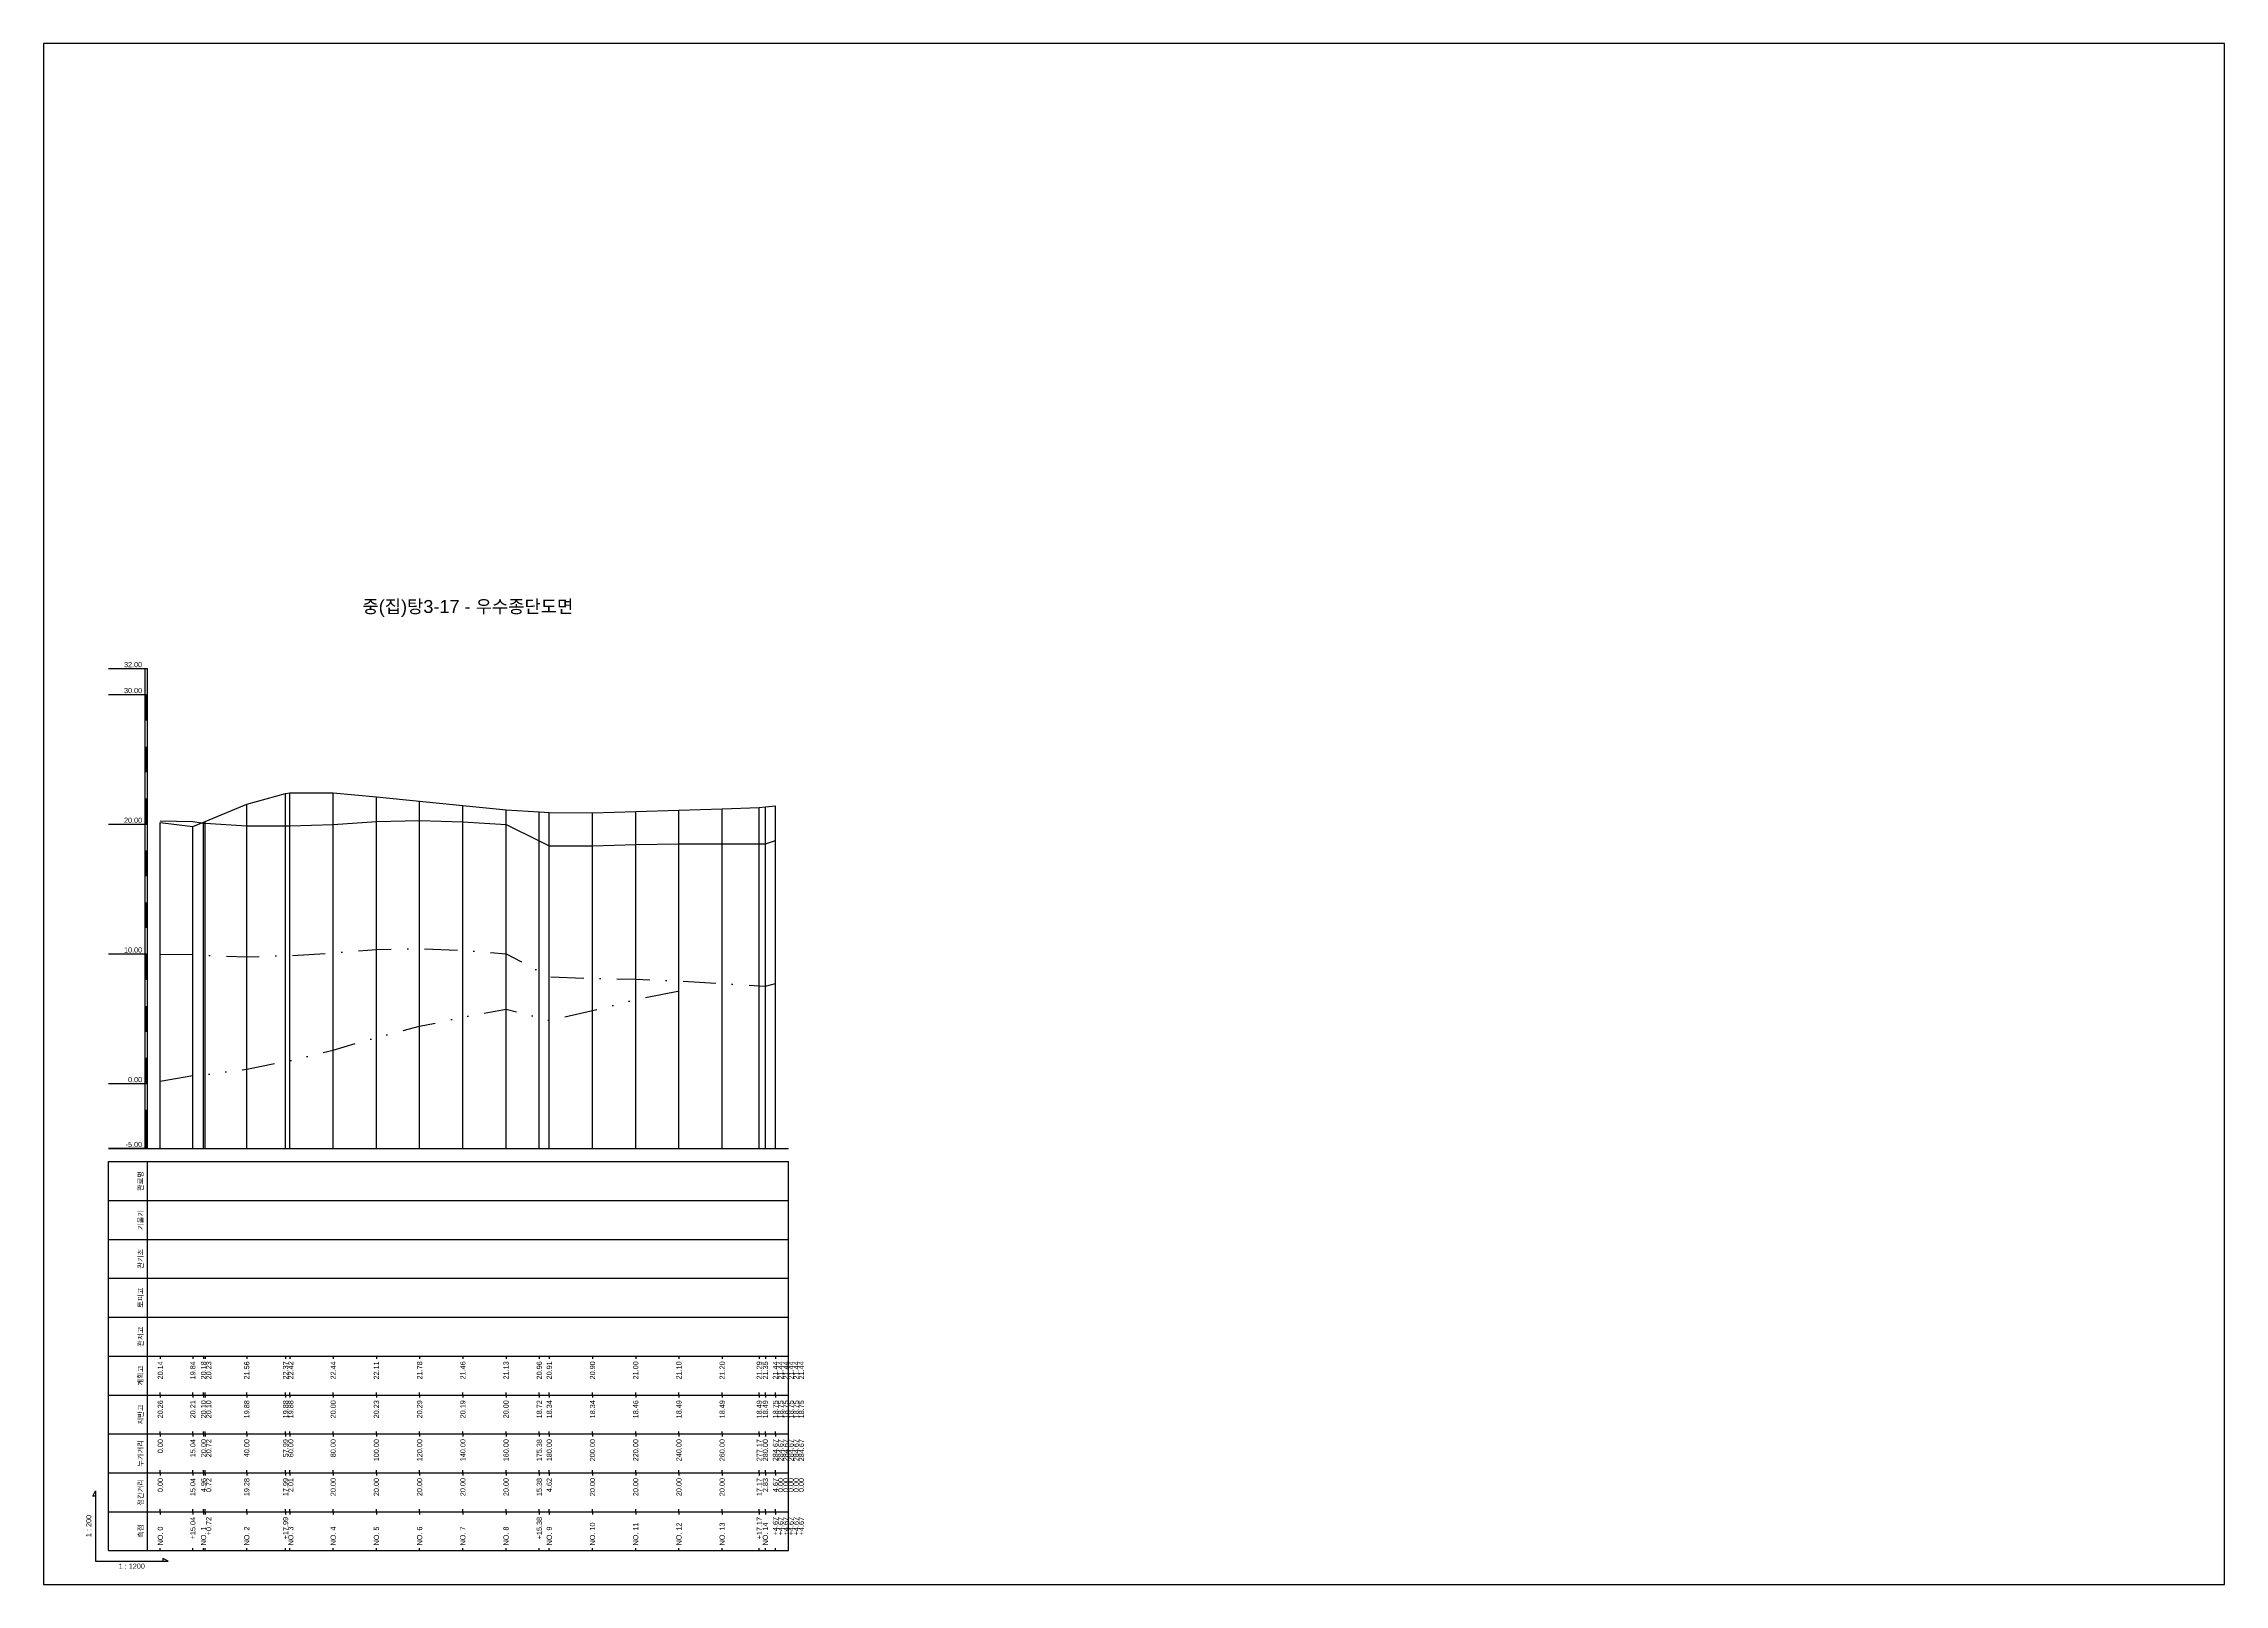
# Model space of a CAD drawing. Header units: millimetres. Extents: x -105495 to 3444, y -108190 to 2013.
# Drawn here: x 20 to 861, y -2576 to -1982 of the extents above; entities that cross this region are included whole.
import ezdxf
from ezdxf.enums import TextEntityAlignment as Align

# ---------------------------------------------------------------- set-up
doc = ezdxf.new("R2010")
doc.units = ezdxf.units.MM
doc.linetypes.add('DASHDOT', pattern=[25.4, 12.7, -6.35, 0, -6.35])
doc.linetypes.add('DIVIDE', pattern=[31.75, 12.7, -6.35, 0, -6.35, 0, -6.35])
for name, color, linetype in [('KZ_종단_계획선', 1, 'Continuous'), ('KZ_종단_노선명', 7, 'Continuous'), ('KZ_종단_도각', 7, 'Continuous'), ('KZ_종단_수직선', 7, 'Continuous'), ('KZ_종단_암선1', 56, 'DASHDOT'), ('KZ_종단_암선2', 4, 'DIVIDE'), ('KZ_종단_지반선', 3, 'Continuous'), ('KZ_종단_테이블문자', 7, 'Continuous'), ('KZ_종단_테이블선', 7, 'Continuous'), ('KZ_종단_폴대', 7, 'Continuous')]:
    doc.layers.add(name, color=color, linetype=linetype)
doc.styles.get("Standard").update_dxf_attribs({"font": 'arial.ttf'})

msp = doc.modelspace()

# ---------------------------------------------------------------- linework, layer by layer
at = {"layer": 'KZ_종단_계획선'}
msp.add_lwpolyline([(65, -2282.29), (77.53, -2283.8), (81.67, -2282.09), (82.27, -2281.84), (98.33, -2275.22), (113.32, -2271.13), (115, -2270.89), (131.67, -2270.8), (148.33, -2272.44), (165, -2274.08), (181.67, -2275.72), (198.33, -2277.36), (211.15, -2278.21), (215, -2278.46), (231.67, -2278.5), (248.33, -2277.99), (265, -2277.49), (281.67, -2276.98), (295.97, -2276.55), (298.33, -2276.27), (302.22, -2275.8), (302.22, -2275.8), (302.22, -2275.8), (302.22, -2275.8), (302.22, -2275.8), (302.22, -2275.8)], dxfattribs=at)
at = {"layer": 'KZ_종단_도각'}
msp.add_lwpolyline([(20, -2576), (861, -2576), (861, -1982), (20, -1982)], close=True, dxfattribs=at)
at = {"layer": 'KZ_종단_수직선'}
for p, q in [((98.33, -2408), (98.33, -2275.22)), ((113.32, -2408), (113.32, -2271.13)), ((115, -2408), (115, -2270.89)), ((131.67, -2408), (131.67, -2270.8)), ((148.33, -2408), (148.33, -2272.44)), ((165, -2408), (165, -2274.08)), ((181.67, -2408), (181.67, -2275.72)), ((198.33, -2408), (198.33, -2277.36)), ((211.15, -2408), (211.15, -2278.21)), ((215, -2408), (215, -2278.46)), ((231.67, -2408), (231.67, -2278.5)), ((248.33, -2408), (248.33, -2277.99)), ((265, -2408), (265, -2277.49)), ((281.67, -2408), (281.67, -2276.98)), ((295.97, -2408), (295.97, -2276.55)), ((298.33, -2408), (298.33, -2276.27)), ((302.22, -2408), (302.22, -2275.8)), ((302.22, -2408), (302.22, -2275.8)), ((302.22, -2408), (302.22, -2275.8)), ((302.22, -2408), (302.22, -2275.8)), ((302.22, -2408), (302.22, -2275.8)), ((302.22, -2408), (302.22, -2275.8)), ((65, -2408), (65, -2282.29)), ((77.53, -2408), (77.53, -2283.8)), ((81.67, -2408), (81.67, -2282.09)), ((82.27, -2408), (82.27, -2281.84))]:
    msp.add_line(p, q, dxfattribs=at)
at = {"layer": 'KZ_종단_암선1', "flags": 128}
msp.add_lwpolyline([(65, -2333.16), (77.53, -2333.05), (81.67, -2333.47), (82.27, -2333.49), (98.33, -2334.07), (113.32, -2333.63), (115, -2333.58), (131.67, -2332.59), (148.33, -2331.26), (165, -2330.9), (181.67, -2331.6), (198.33, -2332.87), (211.15, -2339.66), (215, -2341.7), (231.67, -2342.38), (248.33, -2342.62), (265, -2343.41), (281.67, -2344.41), (295.97, -2345.27), (298.33, -2345.4), (302.22, -2344.3), (302.22, -2344.3), (302.22, -2344.3), (302.22, -2344.3), (302.22, -2344.3), (302.22, -2344.3)], dxfattribs=at)
at = {"layer": 'KZ_종단_암선2', "flags": 128}
msp.add_lwpolyline([(65, -2382), (77.53, -2379.81), (81.67, -2379.53), (82.27, -2379.45), (98.33, -2377.35), (113.32, -2374.4), (115, -2374.06), (131.67, -2370), (148.33, -2365.12), (165, -2360.86), (181.67, -2357.36), (198.33, -2354.23), (211.15, -2357.57), (215, -2358.57), (231.67, -2354.75), (248.33, -2350.58), (265, -2347.15)], dxfattribs=at)
at = {"layer": 'KZ_종단_지반선', "flags": 128}
msp.add_lwpolyline([(65, -2281.68), (77.53, -2281.95), (81.67, -2282.48), (82.27, -2282.52), (98.33, -2283.58), (113.32, -2283.58), (115, -2283.58), (131.67, -2282.99), (148.33, -2281.86), (165, -2281.53), (181.67, -2282.07), (198.33, -2283), (211.15, -2289.39), (215, -2291.31), (231.67, -2291.31), (248.33, -2290.72), (265, -2290.56), (281.67, -2290.56), (295.97, -2290.56), (298.33, -2290.56), (302.22, -2289.24), (302.22, -2289.24), (302.22, -2289.24), (302.22, -2289.24), (302.22, -2289.24), (302.22, -2289.24)], dxfattribs=at)
at = {"layer": 'KZ_종단_테이블선'}
for p, q in [((45, -2408), (307.22, -2408)), ((45, -2428), (45, -2413)), ((45, -2413), (307.22, -2413)), ((60, -2428), (60, -2413)), ((307.22, -2428), (307.22, -2413)), ((45, -2443), (45, -2428)), ((45, -2428), (307.22, -2428)), ((60, -2443), (60, -2428)), ((307.22, -2443), (307.22, -2428)), ((45, -2458), (45, -2443)), ((45, -2443), (307.22, -2443)), ((60, -2458), (60, -2443)), ((307.22, -2458), (307.22, -2443)), ((45, -2473), (45, -2458)), ((45, -2458), (307.22, -2458)), ((60, -2473), (60, -2458)), ((307.22, -2473), (307.22, -2458)), ((45, -2488), (45, -2473)), ((45, -2473), (307.22, -2473)), ((60, -2488), (60, -2473)), ((307.22, -2488), (307.22, -2473)), ((45, -2503), (45, -2488)), ((45, -2488), (307.22, -2488)), ((60, -2503), (60, -2488)), ((65, -2488), (65, -2489)), ((77.53, -2488), (77.53, -2489)), ((81.67, -2488), (81.67, -2489)), ((82.27, -2488), (82.27, -2489)), ((98.33, -2488), (98.33, -2489)), ((113.32, -2488), (113.32, -2489)), ((115, -2488), (115, -2489)), ((131.67, -2488), (131.67, -2489)), ((148.33, -2488), (148.33, -2489)), ((165, -2488), (165, -2489)), ((181.67, -2488), (181.67, -2489)), ((198.33, -2488), (198.33, -2489)), ((211.15, -2488), (211.15, -2489)), ((215, -2488), (215, -2489)), ((231.67, -2488), (231.67, -2489)), ((248.33, -2488), (248.33, -2489)), ((265, -2488), (265, -2489)), ((281.67, -2488), (281.67, -2489)), ((295.97, -2488), (295.97, -2489)), ((298.33, -2488), (298.33, -2489)), ((302.22, -2488), (302.22, -2489)), ((302.22, -2488), (302.22, -2489)), ((302.22, -2488), (302.22, -2489)), ((302.22, -2488), (302.22, -2489)), ((302.22, -2488), (302.22, -2489)), ((302.22, -2488), (302.22, -2489)), ((307.22, -2503), (307.22, -2488)), ((45, -2518), (45, -2503)), ((45, -2503), (307.22, -2503)), ((60, -2518), (60, -2503)), ((65, -2503), (65, -2502)), ((65, -2503), (65, -2504)), ((77.53, -2503), (77.53, -2502)), ((77.53, -2503), (77.53, -2504)), ((81.67, -2503), (81.67, -2502)), ((81.67, -2503), (81.67, -2504)), ((82.27, -2503), (82.27, -2502)), ((82.27, -2503), (82.27, -2504)), ((98.33, -2503), (98.33, -2502)), ((98.33, -2503), (98.33, -2504)), ((113.32, -2503), (113.32, -2502)), ((113.32, -2503), (113.32, -2504)), ((115, -2503), (115, -2502)), ((115, -2503), (115, -2504)), ((131.67, -2503), (131.67, -2502)), ((131.67, -2503), (131.67, -2504)), ((148.33, -2503), (148.33, -2502)), ((148.33, -2503), (148.33, -2504)), ((165, -2503), (165, -2502)), ((165, -2503), (165, -2504)), ((181.67, -2503), (181.67, -2502)), ((181.67, -2503), (181.67, -2504)), ((198.33, -2503), (198.33, -2502)), ((198.33, -2503), (198.33, -2504)), ((211.15, -2503), (211.15, -2502)), ((211.15, -2503), (211.15, -2504)), ((215, -2503), (215, -2502)), ((215, -2503), (215, -2504)), ((231.67, -2503), (231.67, -2502)), ((231.67, -2503), (231.67, -2504)), ((248.33, -2503), (248.33, -2502)), ((248.33, -2503), (248.33, -2504)), ((265, -2503), (265, -2502)), ((265, -2503), (265, -2504)), ((281.67, -2503), (281.67, -2502)), ((281.67, -2503), (281.67, -2504)), ((295.97, -2503), (295.97, -2502)), ((295.97, -2503), (295.97, -2504)), ((298.33, -2503), (298.33, -2502)), ((298.33, -2503), (298.33, -2504)), ((302.22, -2503), (302.22, -2502)), ((302.22, -2503), (302.22, -2502)), ((302.22, -2503), (302.22, -2502)), ((302.22, -2503), (302.22, -2502)), ((302.22, -2503), (302.22, -2502)), ((302.22, -2503), (302.22, -2502)), ((302.22, -2503), (302.22, -2504)), ((302.22, -2503), (302.22, -2504)), ((302.22, -2503), (302.22, -2504)), ((302.22, -2503), (302.22, -2504)), ((302.22, -2503), (302.22, -2504)), ((302.22, -2503), (302.22, -2504)), ((307.22, -2518), (307.22, -2503)), ((45, -2533), (45, -2518)), ((45, -2518), (307.22, -2518)), ((60, -2533), (60, -2518)), ((65, -2518), (65, -2517)), ((65, -2518), (65, -2519)), ((77.53, -2518), (77.53, -2517)), ((77.53, -2518), (77.53, -2519)), ((81.67, -2518), (81.67, -2517)), ((81.67, -2518), (81.67, -2519)), ((82.27, -2518), (82.27, -2517)), ((82.27, -2518), (82.27, -2519)), ((98.33, -2518), (98.33, -2517)), ((98.33, -2518), (98.33, -2519)), ((113.32, -2518), (113.32, -2517)), ((113.32, -2518), (113.32, -2519)), ((115, -2518), (115, -2517)), ((115, -2518), (115, -2519)), ((131.67, -2518), (131.67, -2517)), ((131.67, -2518), (131.67, -2519)), ((148.33, -2518), (148.33, -2517)), ((148.33, -2518), (148.33, -2519)), ((165, -2518), (165, -2517)), ((165, -2518), (165, -2519)), ((181.67, -2518), (181.67, -2517)), ((181.67, -2518), (181.67, -2519)), ((198.33, -2518), (198.33, -2517)), ((198.33, -2518), (198.33, -2519)), ((211.15, -2518), (211.15, -2517)), ((211.15, -2518), (211.15, -2519)), ((215, -2518), (215, -2517)), ((215, -2518), (215, -2519)), ((231.67, -2518), (231.67, -2517)), ((231.67, -2518), (231.67, -2519)), ((248.33, -2518), (248.33, -2517)), ((248.33, -2518), (248.33, -2519)), ((265, -2518), (265, -2517)), ((265, -2518), (265, -2519)), ((281.67, -2518), (281.67, -2517)), ((281.67, -2518), (281.67, -2519)), ((295.97, -2518), (295.97, -2517)), ((295.97, -2518), (295.97, -2519)), ((298.33, -2518), (298.33, -2517)), ((298.33, -2518), (298.33, -2519)), ((302.22, -2518), (302.22, -2517)), ((302.22, -2518), (302.22, -2517)), ((302.22, -2518), (302.22, -2517)), ((302.22, -2518), (302.22, -2517)), ((302.22, -2518), (302.22, -2517)), ((302.22, -2518), (302.22, -2517)), ((302.22, -2518), (302.22, -2519)), ((302.22, -2518), (302.22, -2519)), ((302.22, -2518), (302.22, -2519)), ((302.22, -2518), (302.22, -2519)), ((302.22, -2518), (302.22, -2519)), ((302.22, -2518), (302.22, -2519)), ((307.22, -2533), (307.22, -2518)), ((45, -2548), (45, -2533)), ((45, -2533), (307.22, -2533)), ((60, -2548), (60, -2533)), ((65, -2533), (65, -2532)), ((65, -2533), (65, -2534)), ((77.53, -2533), (77.53, -2532)), ((77.53, -2533), (77.53, -2534)), ((81.67, -2533), (81.67, -2532)), ((81.67, -2533), (81.67, -2534)), ((82.27, -2533), (82.27, -2532)), ((82.27, -2533), (82.27, -2534)), ((98.33, -2533), (98.33, -2532)), ((98.33, -2533), (98.33, -2534)), ((113.32, -2533), (113.32, -2532)), ((113.32, -2533), (113.32, -2534)), ((115, -2533), (115, -2532)), ((115, -2533), (115, -2534)), ((131.67, -2533), (131.67, -2532)), ((131.67, -2533), (131.67, -2534)), ((148.33, -2533), (148.33, -2532)), ((148.33, -2533), (148.33, -2534)), ((165, -2533), (165, -2532)), ((165, -2533), (165, -2534)), ((181.67, -2533), (181.67, -2532)), ((181.67, -2533), (181.67, -2534)), ((198.33, -2533), (198.33, -2532)), ((198.33, -2533), (198.33, -2534)), ((211.15, -2533), (211.15, -2532)), ((211.15, -2533), (211.15, -2534)), ((215, -2533), (215, -2532)), ((215, -2533), (215, -2534)), ((231.67, -2533), (231.67, -2532)), ((231.67, -2533), (231.67, -2534)), ((248.33, -2533), (248.33, -2532)), ((248.33, -2533), (248.33, -2534)), ((265, -2533), (265, -2532)), ((265, -2533), (265, -2534)), ((281.67, -2533), (281.67, -2532)), ((281.67, -2533), (281.67, -2534)), ((295.97, -2533), (295.97, -2532)), ((295.97, -2533), (295.97, -2534)), ((298.33, -2533), (298.33, -2532)), ((298.33, -2533), (298.33, -2534)), ((302.22, -2533), (302.22, -2532)), ((302.22, -2533), (302.22, -2532)), ((302.22, -2533), (302.22, -2532)), ((302.22, -2533), (302.22, -2532)), ((302.22, -2533), (302.22, -2532)), ((302.22, -2533), (302.22, -2532)), ((302.22, -2533), (302.22, -2534)), ((302.22, -2533), (302.22, -2534)), ((302.22, -2533), (302.22, -2534)), ((302.22, -2533), (302.22, -2534)), ((302.22, -2533), (302.22, -2534)), ((302.22, -2533), (302.22, -2534)), ((307.22, -2548), (307.22, -2533)), ((45, -2563), (45, -2548)), ((45, -2548), (307.22, -2548)), ((60, -2563), (60, -2548)), ((65, -2548), (65, -2547)), ((65, -2548), (65, -2549)), ((77.53, -2548), (77.53, -2547)), ((77.53, -2548), (77.53, -2549)), ((81.67, -2548), (81.67, -2547)), ((81.67, -2548), (81.67, -2549)), ((82.27, -2548), (82.27, -2547)), ((82.27, -2548), (82.27, -2549)), ((98.33, -2548), (98.33, -2547)), ((98.33, -2548), (98.33, -2549)), ((113.32, -2548), (113.32, -2547)), ((113.32, -2548), (113.32, -2549)), ((115, -2548), (115, -2547)), ((115, -2548), (115, -2549)), ((131.67, -2548), (131.67, -2547)), ((131.67, -2548), (131.67, -2549)), ((148.33, -2548), (148.33, -2547)), ((148.33, -2548), (148.33, -2549)), ((165, -2548), (165, -2547)), ((165, -2548), (165, -2549)), ((181.67, -2548), (181.67, -2547)), ((181.67, -2548), (181.67, -2549)), ((198.33, -2548), (198.33, -2547)), ((198.33, -2548), (198.33, -2549)), ((211.15, -2548), (211.15, -2547)), ((211.15, -2548), (211.15, -2549)), ((215, -2548), (215, -2547)), ((215, -2548), (215, -2549)), ((231.67, -2548), (231.67, -2547)), ((231.67, -2548), (231.67, -2549)), ((248.33, -2548), (248.33, -2547)), ((248.33, -2548), (248.33, -2549)), ((265, -2548), (265, -2547)), ((265, -2548), (265, -2549)), ((281.67, -2548), (281.67, -2547)), ((281.67, -2548), (281.67, -2549)), ((295.97, -2548), (295.97, -2547)), ((295.97, -2548), (295.97, -2549)), ((298.33, -2548), (298.33, -2547)), ((298.33, -2548), (298.33, -2549)), ((302.22, -2548), (302.22, -2547)), ((302.22, -2548), (302.22, -2547)), ((302.22, -2548), (302.22, -2547)), ((302.22, -2548), (302.22, -2547)), ((302.22, -2548), (302.22, -2547)), ((302.22, -2548), (302.22, -2547)), ((302.22, -2548), (302.22, -2549)), ((302.22, -2548), (302.22, -2549)), ((302.22, -2548), (302.22, -2549)), ((302.22, -2548), (302.22, -2549)), ((302.22, -2548), (302.22, -2549)), ((302.22, -2548), (302.22, -2549)), ((307.22, -2563), (307.22, -2548)), ((45, -2563), (307.22, -2563)), ((65, -2563), (65, -2562)), ((77.53, -2563), (77.53, -2562)), ((81.67, -2563), (81.67, -2562)), ((82.27, -2563), (82.27, -2562)), ((98.33, -2563), (98.33, -2562)), ((113.32, -2563), (113.32, -2562)), ((115, -2563), (115, -2562)), ((131.67, -2563), (131.67, -2562)), ((148.33, -2563), (148.33, -2562)), ((165, -2563), (165, -2562)), ((181.67, -2563), (181.67, -2562)), ((198.33, -2563), (198.33, -2562)), ((211.15, -2563), (211.15, -2562)), ((215, -2563), (215, -2562)), ((231.67, -2563), (231.67, -2562)), ((248.33, -2563), (248.33, -2562)), ((265, -2563), (265, -2562)), ((281.67, -2563), (281.67, -2562)), ((295.97, -2563), (295.97, -2562)), ((298.33, -2563), (298.33, -2562)), ((302.22, -2563), (302.22, -2562)), ((302.22, -2563), (302.22, -2562)), ((302.22, -2563), (302.22, -2562)), ((302.22, -2563), (302.22, -2562)), ((302.22, -2563), (302.22, -2562)), ((302.22, -2563), (302.22, -2562))]:
    msp.add_line(p, q, dxfattribs=at)
msp.add_lwpolyline([(40, -2542), (39, -2542), (40, -2540), (40, -2567), (68, -2567), (66, -2566), (66, -2567)], dxfattribs=at)
at = {"layer": 'KZ_종단_폴대'}
for p, q in [((60, -2223), (45, -2223)), ((60, -2233), (45, -2233)), ((60, -2283), (45, -2283)), ((60, -2333), (45, -2333)), ((60, -2383), (45, -2383)), ((60, -2408), (45, -2408))]:
    msp.add_line(p, q, dxfattribs=at)
msp.add_lwpolyline([(60, -2408), (60, -2223), (59, -2223), (59, -2408), (60, -2408)], dxfattribs=at)
at = {"layer": 'KZ_종단_폴대', "const_width": 1}
for points in [[(59.5, -2243), (59.5, -2233)], [(59.5, -2263), (59.5, -2253)], [(59.5, -2283), (59.5, -2273)], [(59.5, -2303), (59.5, -2293)], [(59.5, -2323), (59.5, -2313)], [(59.5, -2343), (59.5, -2333)], [(59.5, -2363), (59.5, -2353)], [(59.5, -2383), (59.5, -2373)], [(59.5, -2408), (59.5, -2393)]]:
    msp.add_lwpolyline(points, dxfattribs=at)

# ---------------------------------------------------------------- texts
at = {"layer": 'KZ_종단_노선명'}
msp.add_text('중(집)탕3-17 - 우수종단도면', height=5, dxfattribs=at).set_placement((183.61, -2203), align=Align.BOTTOM_CENTER)
at = {"layer": 'KZ_종단_테이블문자'}
for s, p in [('20.14', (65, -2490)), ('19.84', (77.53, -2490)), ('20.18', (81.67, -2490)), ('20.23', (83.67, -2490)), ('21.56', (98.33, -2490)), ('22.37', (113.32, -2490)), ('22.42', (115.32, -2490)), ('22.44', (131.67, -2490)), ('22.11', (148.33, -2490)), ('21.78', (165, -2490)), ('21.46', (181.67, -2490)), ('21.13', (198.33, -2490)), ('20.96', (211.15, -2490)), ('20.91', (215, -2490)), ('20.90', (231.67, -2490)), ('21.00', (248.33, -2490)), ('21.10', (265, -2490)), ('21.20', (281.67, -2490)), ('21.29', (295.97, -2490)), ('21.35', (298.33, -2490)), ('21.44', (302.22, -2490)), ('21.44', (304.22, -2490)), ('21.44', (306.22, -2490)), ('21.44', (308.22, -2490)), ('21.44', (310.22, -2490)), ('21.44', (312.22, -2490)), ('20.26', (65, -2505)), ('20.21', (77.53, -2505)), ('20.10', (81.67, -2505)), ('20.10', (83.67, -2505)), ('19.88', (98.33, -2505)), ('19.88', (113.32, -2505)), ('19.88', (115.32, -2505)), ('20.00', (131.67, -2505)), ('20.23', (148.33, -2505)), ('20.29', (165, -2505)), ('20.19', (181.67, -2505)), ('20.00', (198.33, -2505)), ('18.72', (211.15, -2505)), ('18.34', (215, -2505)), ('18.34', (231.67, -2505)), ('18.46', (248.33, -2505)), ('18.49', (265, -2505)), ('18.49', (281.67, -2505)), ('18.49', (295.97, -2505)), ('18.49', (298.33, -2505)), ('18.75', (302.22, -2505)), ('18.75', (304.22, -2505)), ('18.75', (306.22, -2505)), ('18.75', (308.22, -2505)), ('18.75', (310.22, -2505)), ('18.75', (312.22, -2505)), ('0.00', (65, -2520)), ('15.04', (77.53, -2520)), ('20.00', (81.67, -2520)), ('20.72', (83.67, -2520)), ('40.00', (98.33, -2520)), ('57.99', (113.32, -2520)), ('60.00', (115.32, -2520)), ('80.00', (131.67, -2520)), ('100.00', (148.33, -2520)), ('120.00', (165, -2520)), ('140.00', (181.67, -2520)), ('160.00', (198.33, -2520)), ('175.38', (211.15, -2520)), ('180.00', (215, -2520)), ('200.00', (231.67, -2520)), ('220.00', (248.33, -2520)), ('240.00', (265, -2520)), ('260.00', (281.67, -2520)), ('277.17', (295.97, -2520)), ('280.00', (298.33, -2520)), ('284.67', (302.22, -2520)), ('284.67', (304.22, -2520)), ('284.67', (306.22, -2520)), ('284.67', (308.22, -2520)), ('284.67', (310.22, -2520)), ('284.67', (312.22, -2520)), ('0.00', (65, -2535)), ('15.04', (77.53, -2535)), ('4.96', (81.67, -2535)), ('0.72', (83.67, -2535)), ('19.28', (98.33, -2535)), ('17.99', (113.32, -2535)), ('2.01', (115.32, -2535)), ('20.00', (131.67, -2535)), ('20.00', (148.33, -2535)), ('20.00', (165, -2535)), ('20.00', (181.67, -2535)), ('20.00', (198.33, -2535)), ('15.38', (211.15, -2535)), ('4.62', (215, -2535)), ('20.00', (231.67, -2535)), ('20.00', (248.33, -2535)), ('20.00', (265, -2535)), ('20.00', (281.67, -2535)), ('17.17', (295.97, -2535)), ('2.83', (298.33, -2535)), ('4.67', (302.22, -2535)), ('0.00', (304.22, -2535)), ('0.00', (306.22, -2535)), ('0.00', (308.22, -2535)), ('0.00', (310.22, -2535)), ('0.00', (312.22, -2535)), ('+15.04', (77.53, -2550)), ('+0.72', (83.67, -2550)), ('+17.99', (113.32, -2550)), ('+15.38', (211.15, -2550)), ('+17.17', (295.97, -2550)), ('+4.67', (302.22, -2550)), ('+4.67', (304.22, -2550)), ('+4.67', (306.22, -2550)), ('+4.67', (308.22, -2550)), ('+4.67', (310.22, -2550)), ('+4.67', (312.22, -2550))]:
    msp.add_text(s, height=2, rotation=90, dxfattribs=at).set_placement(p, align=Align.MIDDLE_RIGHT)
for s, p in [('NO. 0', (65, -2561)), ('NO. 1', (81.67, -2561)), ('NO. 2', (98.33, -2561)), ('NO. 3', (115.32, -2561)), ('NO. 4', (131.67, -2561)), ('NO. 5', (148.33, -2561)), ('NO. 6', (165, -2561)), ('NO. 7', (181.67, -2561)), ('NO. 8', (198.33, -2561)), ('NO. 9', (215, -2561)), ('NO. 10', (231.67, -2561)), ('NO. 11', (248.33, -2561)), ('NO. 12', (265, -2561)), ('NO. 13', (281.67, -2561)), ('NO. 14', (298.33, -2561))]:
    msp.add_text(s, height=2, rotation=90, dxfattribs=at).set_placement(p, align=Align.MIDDLE_LEFT)
at = {"layer": 'KZ_종단_테이블선'}
for s, p in [('관로명', (59, -2420.5)), ('기울기', (59, -2435.5)), ('관기초', (59, -2450.5)), ('토피고', (59, -2465.5)), ('관저고', (59, -2480.5)), ('계획고', (59, -2495.5)), ('지반고', (59, -2510.5)), ('누가거리', (59, -2525.5)), ('점간거리', (59, -2540.5)), ('1 : 200', (39, -2553.5)), ('측점', (59, -2555.5))]:
    msp.add_text(s, height=2, rotation=90, dxfattribs=at).set_placement(p, align=Align.BOTTOM_CENTER)
msp.add_text('1 : 1200', height=2, dxfattribs=at).set_placement((54, -2568), align=Align.TOP_CENTER)
at = {"layer": 'KZ_종단_폴대'}
for s, p in [('32.00', (58, -2223)), ('30.00', (58, -2233)), ('20.00', (58, -2283)), ('10.00', (58, -2333)), ('0.00', (58, -2383)), ('-5.00', (58, -2408))]:
    msp.add_text(s, height=2, dxfattribs=at).set_placement(p, align=Align.BOTTOM_RIGHT)

doc.saveas('drawing.dxf')
